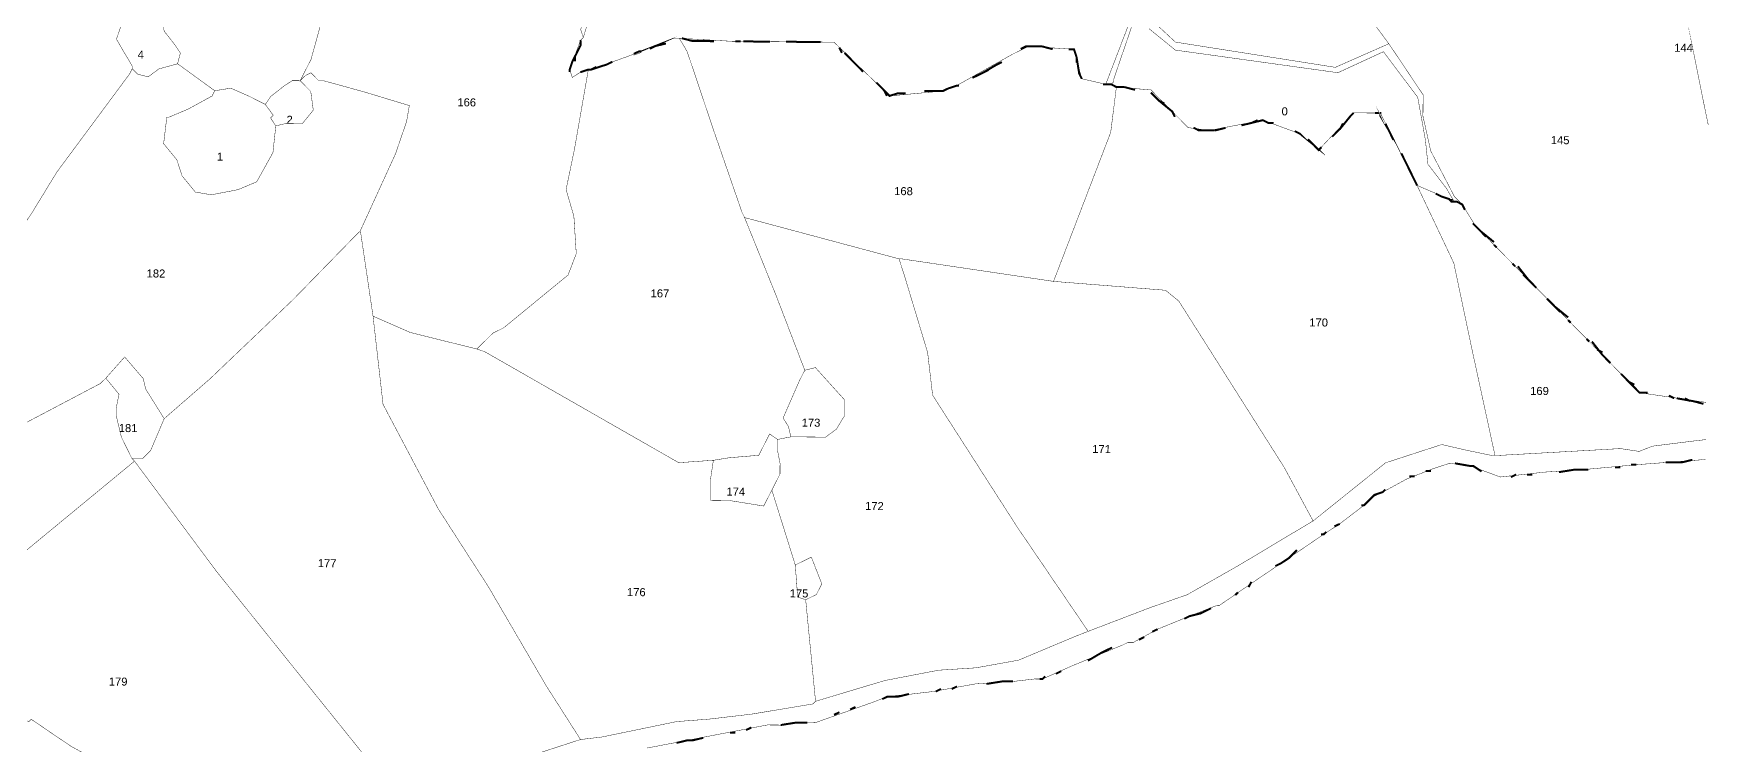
# Model space of a CAD drawing. Header units: metres. Extents: x 326467 to 340077, y 1811030 to 1824953.
# Drawn here: x 337316 to 339854, y 1821742 to 1822821 of the extents above; entities that cross this region are included whole.
import ezdxf

# ---------------------------------------------------------------- set-up
doc = ezdxf.new("R2010")
doc.units = ezdxf.units.M
doc.header["$MEASUREMENT"] = 0
for name, color, linetype in [('SURVEY NO.', 7, 'Continuous'), ('SURVEY PLOT BOUNDARY', 35, 'Continuous'), ('VILLAGE BOUNDARY', 212, 'Continuous')]:
    doc.layers.add(name, color=color, linetype=linetype)
doc.styles.add('PDF Arial', font='arial.ttf')

# ---------------------------------------------------------------- blocks, each defined once
blk = doc.blocks.new('16')
at = {"layer": 'SURVEY PLOT BOUNDARY', "lineweight": 18, "const_width": 0.6064283831244436}
for points in [[(339849.8950355276, 1822176.212782278), (339841.8005542854, 1822175.031147669), (339744.719830804, 1822167.693664915), (339663.8087860547, 1822160.231405474), (339607.1835007244, 1822156.625053091), (339538.3998203037, 1822149.069210321), (339494.0578111234, 1822165.584637342), (339461.7495686447, 1822169.877263784), (339437.4326100167, 1822161.978284309), (339396.883490015, 1822146.117937339), (339360.3455694313, 1822126.183323944), (339344.1134080576, 1822118.221956449), (339331.8925303256, 1822106.186321879), (339295.2922955475, 1822078.165563), (339270.9128542779, 1822062.180439342), (339205.890779603, 1822018.205750815), (339153.0583834513, 1821982.223624442), (339112.4156651726, 1821954.233976), (339108.3731823218, 1821954.265170659), (339067.8240623201, 1821938.40482369), (339019.1589458551, 1821918.563792323), (338982.6210252715, 1821898.629178927), (338974.5361437936, 1821898.691567596), (338966.4201473304, 1821894.710883199), (338889.3643059541, 1821862.95899525), (338844.7415881162, 1821843.086769873), (338832.6142237876, 1821843.180353202), (338800.2435828908, 1821839.386834812), (338743.6183817841, 1821835.780481779), (338678.8458165578, 1821824.150373233), (338646.475175661, 1821820.356854843), (338610.0621361372, 1821816.594530463), (338589.7875761363, 1821808.664356978), (338500.604454655, 1821777.006051708), (338472.3074115943, 1821777.224411725), (338448.0216521754, 1821773.368504666), (338427.8094905926, 1821773.524476013), (338245.6192434661, 1821738.540566396)], [(337312.0982049108, 1821782.134094152), (337372.422697569, 1821741.235455945)], [(338059.5425937575, 1821723.803212871), (338144.6520331791, 1821751.449640385), (338177.0226740759, 1821755.243158774), (338290.397957349, 1821778.628153855), (338338.9383612015, 1821782.296894907), (338403.6796429951, 1821789.883931686), (338496.7803662674, 1821805.338753282), (338500.8540483272, 1821809.350631038), (338606.2068485405, 1821840.884159621), (338687.1802917079, 1821856.432563895), (338743.8055770383, 1821860.038916277), (338808.5780580409, 1821871.669025474), (338893.7498958804, 1821907.40159782), (338914.0244558813, 1821915.331771305), (339007.2811751987, 1821951.001954982), (339064.0312580151, 1821970.780681254), (339141.1806970185, 1822014.661786452), (339254.8991715909, 1822082.520578112), (339364.7311593577, 1822170.625926514), (339449.8406830028, 1822198.272353378), (339486.1601248997, 1822189.905460509), (339526.5220496473, 1822181.50737298), (339530.564532498, 1822181.476178321), (339720.6523816246, 1822192.139265421), (339748.9182254763, 1822187.877832987), (339769.1927854771, 1822195.808006472), (339829.8916686436, 1822203.426237262), (339850.1233297169, 1822205.7971842), (339829.8916686436, 1822203.426237262), (339769.1927854771, 1822195.808006472), (339748.9182254763, 1822187.877832987), (339720.6523816246, 1822192.139265421), (339530.564532498, 1822181.476178321), (339495.4305769703, 1822343.479907885), (339468.1319085984, 1822473.076585225), (339412.4426844124, 1822590.762488907), (339460.7958930107, 1822570.17279546), (339464.8070924288, 1822566.098529035), (339468.8494910559, 1822566.067335025), (339480.9456561755, 1822561.93067928), (339500.9082240861, 1822529.430128601), (339749.6046087247, 1822276.825510371), (339850.5578331903, 1822262.104028617), (339749.6046087247, 1822276.825510371), (339500.9082240861, 1822529.430128601), (339480.9456561755, 1822561.93067928), (339468.911889474, 1822574.153479858), (339433.0604357125, 1822643.166458972), (339421.3387453249, 1822695.819983063), (339421.588338997, 1822728.164562394), (339369.6294364742, 1822805.388464329), (339333.6219873176, 1822854.186165585)], [(339814.8585777085, 1822874.732482395), (339849.8989356091, 1822700.599535582), (339853.7992054932, 1822682.15002848), (339849.8989356091, 1822700.599535582), (339814.8585777085, 1822874.732482395)], [(337765.3143456048, 1822886.504903476), (337736.2061224596, 1822781.603296444), (337719.7867658317, 1822749.383494451), (337707.6594857267, 1822749.47707713), (337695.4698072037, 1822741.484514976), (337675.1328487848, 1822725.468196658), (337666.9543696799, 1822713.401368079), (337642.7934070971, 1822725.717750685), (337614.5899616634, 1822738.065327951), (337590.3042022445, 1822734.209420892), (337534.0221082134, 1822775.076865089), (337538.1893036766, 1822791.217960745), (337530.1981040495, 1822803.409566013), (337514.1843377888, 1822823.749789657)], [(338144.8661439011, 1822826.969628698), (338148.8149442513, 1822814.809133216), (338144.7413464151, 1822810.797254809), (338128.2283921601, 1822766.448235568), (338132.1772773839, 1822754.287823659), (338144.3669559069, 1822762.280385813), (338156.5254352208, 1822766.229875551), (338135.3772973673, 1822645.093674408), (338122.782029127, 1822584.541170841), (338134.5973171417, 1822544.016863999), (338138.2030104162, 1822487.382571287), (338125.8260524154, 1822455.131575285), (338028.1837431716, 1822375.018789037), (338011.9515817979, 1822367.057421543), (337987.5098263338, 1822342.986152402), (337886.6362136739, 1822368.024443639), (337830.2293228067, 1822392.719598171), (337811.0155359127, 1822522.253886842), (337864.4720011185, 1822639.097545116), (337881.0160703588, 1822687.489637424), (337885.2457484637, 1822711.716877262), (337816.6803782826, 1822732.462542057), (337756.1686903702, 1822749.102745765), (337748.0838088923, 1822749.165134435), (337736.0501264145, 1822761.387934362), (337727.9340457276, 1822757.407250615), (337719.7867658317, 1822749.383494451), (337736.2061224596, 1822781.603296444), (337765.3143456048, 1822886.504903476)], [(338953.9141929761, 1822893.506078281), (339046.2349353729, 1822807.884005244), (339288.5000814854, 1822769.624697323), (339369.6294364742, 1822805.388464329), (339421.588338997, 1822728.164562394), (339421.3387453249, 1822695.819983063), (339433.0604357125, 1822643.166458972), (339468.911889474, 1822574.153479858), (339480.9456561755, 1822561.93067928), (339468.8494910559, 1822566.067335025), (339456.8782069961, 1822586.376279785), (339428.8619568166, 1822622.982291549), (339425.1003510708, 1822659.401137306), (339413.4722583101, 1822724.183878646), (339361.451041593, 1822793.321635099), (339292.4800816945, 1822761.50735848), (339046.1413377458, 1822795.754787995), (339005.9666089023, 1822828.411394245)], [(338985.9104433646, 1822848.782727674), (338952.8222200103, 1822751.998459485), (338952.7910208013, 1822747.955387068), (338948.7173387415, 1822743.943509311), (338940.6324572637, 1822744.00589798), (338977.7631634687, 1822840.758971511)], [(339333.6219873176, 1822854.186165585), (339369.6294364742, 1822805.388464329), (339288.5000814854, 1822769.624697323), (339046.2349353729, 1822807.884005244), (338953.9141929761, 1822893.506078281)], [(338977.7631634687, 1822840.758971511), (338940.6324572637, 1822744.00589798), (338904.3130153668, 1822752.372790849), (338892.5289265612, 1822796.940170108), (338823.8387595439, 1822801.513545237), (338799.4905174833, 1822789.571493995), (338714.2250820166, 1822741.7097044), (338693.9505220157, 1822733.779530915), (338613.0394772665, 1822726.317271473), (338528.7724164886, 1822807.833799201), (338431.7540072016, 1822808.58246193), (338375.1600053039, 1822809.019181314), (338294.3425581817, 1822813.686139122), (338286.2576767039, 1822813.748527791), (338237.5924760152, 1822793.907497074), (338160.5679180716, 1822766.198680891), (338156.5254352208, 1822766.229875551), (338144.3669559069, 1822762.280385813), (338132.1772773839, 1822754.287823659), (338128.2283921601, 1822766.448235568), (338144.7413464151, 1822810.797254809), (338148.8149442513, 1822814.809133216), (338173.6935735152, 1822895.483499759)], [(339005.9666089023, 1822828.411394245), (339046.1413377458, 1822795.754787995), (339292.4800816945, 1822761.50735848), (339361.451041593, 1822793.321635099), (339413.4722583101, 1822724.183878646), (339425.1003510708, 1822659.401137306), (339428.8619568166, 1822622.982291549), (339456.8782069961, 1822586.376279785), (339468.8494910559, 1822566.067335025), (339464.8070924288, 1822566.098529035), (339460.7958930107, 1822570.17279546), (339412.4426844124, 1822590.762488907), (339356.6909769347, 1822700.362164182), (339316.2666537691, 1822700.674106878), (339263.2782615721, 1822644.476618423), (339235.1684137656, 1822668.953412938), (339178.730407913, 1822689.605494404), (339097.7569647457, 1822674.05709013), (339065.4487222669, 1822678.349716573), (339009.2914250719, 1822735.389450435), (338956.7710210104, 1822739.838048226), (338948.7173387415, 1822743.943509311), (338952.7910208013, 1822747.955387068), (338952.8222200103, 1822751.998459485), (338985.9104433646, 1822848.782727674)], [(337313.9836579479, 1822550.34929994), (337350.8334863981, 1822610.714638149), (337461.1335465239, 1822759.466072146), (337465.238343569, 1822767.521022969), (337473.2608266289, 1822759.372489467), (337489.3993903755, 1822755.204639713), (337505.6626667347, 1822767.209080274), (337534.0221082134, 1822775.076865089), (337590.3042022445, 1822734.209420892), (337586.1993209757, 1822726.154470719), (337549.6614846157, 1822706.219856673), (337521.270843928, 1822694.308999441), (337517.2283610772, 1822694.340194101), (337517.1971618682, 1822690.297121684), (337512.8739703599, 1822653.940663947), (337532.8989366886, 1822629.526258101), (337540.7966229123, 1822605.205434933), (337560.8215892409, 1822580.791029088), (337585.0449502418, 1822576.560791314), (337625.5316718255, 1822584.334993451), (337653.9223125132, 1822596.245850683), (337678.5200640224, 1822640.532481906), (337682.8745389634, 1822680.932011409), (337699.0754169045, 1822684.850307137), (337723.330061338, 1822684.66314113), (337739.6557361152, 1822704.753726524), (337735.8317319513, 1822733.086427448), (337719.7867658317, 1822749.383494451), (337727.9340457276, 1822757.407250615), (337736.0501264145, 1822761.387934362), (337748.0838088923, 1822749.165134435), (337756.1686903702, 1822749.102745765), (337816.6803782826, 1822732.462542057), (337885.2457484637, 1822711.716877262), (337881.0160703588, 1822687.489637424), (337864.4720011185, 1822639.097545116), (337811.0155359127, 1822522.253886842), (337709.1436327876, 1822417.913860106), (337582.8922041693, 1822297.588710362), (337513.7028491577, 1822237.472842605), (337485.7490822699, 1822282.165082776), (337481.8313962552, 1822298.368567101), (337453.7840310904, 1822330.931505798), (337425.2373943575, 1822298.805286485), (337417.0901144616, 1822290.781530321), (337250.6640399236, 1822203.11281773)], [(337250.6640399236, 1822203.11281773), (337417.0901144616, 1822290.781530321), (337425.2373943575, 1822298.805286485), (337445.2623606862, 1822274.390880639), (337441.0638811404, 1822254.206628993), (337440.9702835133, 1822242.077411744), (337448.805571319, 1822209.670443744), (337464.7257406025, 1822177.201087075), (337468.7369400206, 1822173.126820649), (337293.7891957283, 1822028.917567121)]]:
    blk.add_lwpolyline(points, dxfattribs=at)
for points in [[(337449.7550480855, 1822856.593477041), (337449.5990520403, 1822836.378114959), (337441.3269746584, 1822812.181984906), (337465.2695427781, 1822771.564095386), (337465.238343569, 1822767.521022969), (337461.1335465239, 1822759.466072146), (337350.8334863981, 1822610.714638149), (337313.9836579479, 1822550.34929994), (337297.6266990881, 1822526.215558556), (337289.6354152373, 1822538.407164474), (337253.8775597528, 1822619.549445061), (337182.2368822006, 1822765.661549422), (337126.6724548507, 1822899.519742769), (337034.0085205047, 1822940.667935003), (336868.9864110226, 1823034.937565371), (336995.5185489485, 1823191.650451736), (336999.5921467846, 1823195.662330143), (337027.7331938001, 1823175.228608044), (337188.7753024232, 1823089.076232294), (337200.9025825282, 1823088.982649616), (337269.1247614101, 1823023.763188242), (337389.4929538453, 1822905.57826008)], [(338235.4844289975, 1823044.609265121), (338202.5210031293, 1822963.99737082), (338173.6935735152, 1822895.483499759), (338148.8149442513, 1822814.809133216), (338144.8661439011, 1822826.969628698), (338210.9489916827, 1823008.408779381), (338239.5892260427, 1823052.664215944), (338243.6317088934, 1823052.633021285)], [(337465.238343569, 1822767.521022969), (337465.2695427781, 1822771.564095386), (337441.3269746584, 1822812.181984906), (337449.5990520403, 1822836.378114959), (337449.7550480855, 1822856.593477041), (337482.1568881912, 1822864.430067847), (337502.337850565, 1822860.231024083), (337514.1843377888, 1822823.749789657), (337530.1981040495, 1822803.409566013), (337538.1893036766, 1822791.217960745), (337534.0221082134, 1822775.076865089), (337505.6626667347, 1822767.209080274), (337489.3993903755, 1822755.204639713), (337473.2608266289, 1822759.372489467)], [(338459.6007614901, 1822226.130311502), (338463.5184475048, 1822209.926827177), (338443.275086713, 1822206.039726108), (338431.2102050261, 1822214.21945362), (338414.7908483982, 1822181.999651627), (338370.2929273964, 1822178.299715916), (338346.0070837538, 1822174.443809507), (338293.4242812742, 1822170.806262465), (337999.6059072298, 1822338.849497307), (337987.5098263338, 1822342.986152402), (338011.9515817979, 1822367.057421543), (338028.1837431716, 1822375.018789037), (338125.8260524154, 1822455.131575285), (338138.2030104162, 1822487.382571287), (338134.5973171417, 1822544.016863999), (338122.782029127, 1822584.541170841), (338135.3772973673, 1822645.093674408), (338156.5254352208, 1822766.229875551), (338160.5679180716, 1822766.198680891), (338237.5924760152, 1822793.907497074), (338286.2576767039, 1822813.748527791), (338294.3425581817, 1822813.686139122), (338306.3138422415, 1822793.377194362), (338345.8333883455, 1822675.816151591), (338389.3329346585, 1822550.137769979), (338393.3130190912, 1822542.020430487), (338440.9173617994, 1822424.396915474), (338484.5105899631, 1822310.847750461), (338476.3009116492, 1822294.737849465), (338451.609561863, 1822238.32191677)], [(338375.1600053039, 1822809.019181314), (338431.7540072016, 1822808.58246193), (338528.7724164886, 1822807.833799201), (338613.0394772665, 1822726.317271473), (338693.9505220157, 1822733.779530915), (338714.2250820166, 1822741.7097044), (338799.4905174833, 1822789.571493995), (338823.8387595439, 1822801.513545237), (338892.5289265612, 1822796.940170108), (338904.3130153668, 1822752.372790849), (338940.6324572637, 1822744.00589798), (338948.7173387415, 1822743.943509311), (338956.7710210104, 1822739.838048226), (338948.1557529791, 1822671.168205817), (338861.5175516655, 1822445.411145678), (338631.3484864489, 1822479.533798504), (338627.3060878218, 1822479.564992514), (338409.4514986142, 1822537.852581382), (338393.3130190912, 1822542.020430487), (338389.3329346585, 1822550.137769979), (338345.8333883455, 1822675.816151591), (338306.3138422415, 1822793.377194362), (338294.3425581817, 1822813.686139122)], [(337682.8745389634, 1822680.932011409), (337674.8832551126, 1822693.123617328), (337678.9568529488, 1822697.135495734), (337666.9543696799, 1822713.401368079), (337675.1328487848, 1822725.468196658), (337695.4698072037, 1822741.484514976), (337707.6594857267, 1822749.47707713), (337719.7867658317, 1822749.383494451), (337735.8317319513, 1822733.086427448), (337739.6557361152, 1822704.753726524), (337723.330061338, 1822684.66314113), (337699.0754169045, 1822684.850307137)], [(339412.4426844124, 1822590.762488907), (339468.1319085984, 1822473.076585225), (339495.4305769703, 1822343.479907885), (339530.564532498, 1822181.476178321), (339526.5220496473, 1822181.50737298), (339486.1601248997, 1822189.905460509), (339449.8406830028, 1822198.272353378), (339364.7311593577, 1822170.625926514), (339254.8991715909, 1822082.520578112), (339211.056349755, 1822163.725163795), (339051.2934087019, 1822415.643508615), (339031.2060439552, 1822431.971769628), (338861.5175516655, 1822445.411145678), (338948.1557529791, 1822671.168205817), (338956.7710210104, 1822739.838048226), (339009.2914250719, 1822735.389450435), (339065.4487222669, 1822678.349716573), (339097.7569647457, 1822674.05709013), (339178.730407913, 1822689.605494404), (339235.1684137656, 1822668.953412938), (339263.2782615721, 1822644.476618423), (339316.2666537691, 1822700.674106878), (339356.6909769347, 1822700.362164182)], [(337521.270843928, 1822694.308999441), (337549.6614846157, 1822706.219856673), (337586.1993209757, 1822726.154470719), (337590.3042022445, 1822734.209420892), (337614.5899616634, 1822738.065327951), (337642.7934070971, 1822725.717750685), (337666.9543696799, 1822713.401368079), (337678.9568529488, 1822697.135495734), (337674.8832551126, 1822693.123617328), (337682.8745389634, 1822680.932011409), (337678.5200640224, 1822640.532481906), (337653.9223125132, 1822596.245850683), (337625.5316718255, 1822584.334993451), (337585.0449502418, 1822576.560791314), (337560.8215892409, 1822580.791029088), (337540.7966229123, 1822605.205434933), (337532.8989366886, 1822629.526258101), (337512.8739703599, 1822653.940663947), (337517.1971618682, 1822690.297121684), (337517.2283610772, 1822694.340194101)], [(338914.0244558813, 1821915.331771305), (338893.7498958804, 1821907.40159782), (338808.5780580409, 1821871.669025474), (338743.8055770383, 1821860.038916277), (338687.1802917079, 1821856.432563895), (338606.2068485405, 1821840.884159621), (338500.8540483272, 1821809.350631038), (338485.8698559643, 1821963.112244422), (338502.102017338, 1821971.073611916), (338510.311695652, 1821987.183512913), (338502.3828102192, 1822007.461263664), (338494.4539247865, 1822027.739014414), (338470.1057669495, 1822015.796962523), (338434.5974202637, 1822129.283738867), (338446.9118956228, 1822153.448590686), (338447.0366924588, 1822169.620880351), (338443.1502898769, 1822189.867436443), (338443.275086713, 1822206.039726108), (338463.5184475048, 1822209.926827177), (338491.8154905655, 1822209.70846716), (338516.0700507754, 1822209.521301802), (338532.3334113582, 1822221.525741713), (338544.6166875082, 1822241.647521116), (338544.8038834123, 1822265.906039838), (338500.7114679042, 1822314.766046189), (338484.5105899631, 1822310.847750461), (338440.9173617994, 1822424.396915474), (338393.3130190912, 1822542.020430487), (338409.4514986142, 1822537.852581382), (338627.3060878218, 1822479.564992514), (338635.2037740455, 1822455.244169347), (338670.6808372987, 1822337.714321236), (338678.2665314322, 1822272.962773905), (338806.0956205148, 1822073.853924525)], [(337830.2293228067, 1822392.719598171), (337845.3695118646, 1822259.173431093), (337929.0437870211, 1822100.838443231), (338004.9452576636, 1821982.996651775), (338092.7244140889, 1821832.716614086), (338144.6520331791, 1821751.449640385), (338059.5425937575, 1821723.803212871), (337974.2146749992, 1821667.855194869), (337840.6896285613, 1821652.712315969), (337848.8681076663, 1821664.779144549), (337861.2761813024, 1821701.073297841), (337837.0528203015, 1821705.303535615), (337825.0190535999, 1821717.526336193), (337716.9030223294, 1821851.78997069), (337592.7731405746, 1822006.393829482), (337468.7369400206, 1822173.126820649), (337464.7257406025, 1822177.201087075), (337480.8954193346, 1822177.076310386), (337493.1162970666, 1822189.111944957), (337513.7028491577, 1822237.472842605), (337582.8922041693, 1822297.588710362), (337709.1436327876, 1822417.913860106), (337811.0155359127, 1822522.253886842)], [(338627.3060878218, 1822479.564992514), (338631.3484864489, 1822479.533798504), (338861.5175516655, 1822445.411145678), (339031.2060439552, 1822431.971769628), (339051.2934087019, 1822415.643508615), (339211.056349755, 1822163.725163795), (339254.8991715909, 1822082.520578112), (339141.1806970185, 1822014.661786452), (339064.0312580151, 1821970.780681254), (339007.2811751987, 1821951.001954982), (338914.0244558813, 1821915.331771305), (338806.0956205148, 1822073.853924525), (338678.2665314322, 1822272.962773905), (338670.6808372987, 1822337.714321236), (338635.2037740455, 1822455.244169347)], [(337999.6059072298, 1822338.849497307), (338293.4242812742, 1822170.806262465), (338346.0070837538, 1822174.443809507), (338341.7462906635, 1822146.173496602), (338341.4966969914, 1822113.828917271), (338369.793740052, 1822113.610557254), (338422.2829449046, 1822105.118887047), (338434.5974202637, 1822129.283738867), (338470.1057669495, 1822015.796962523), (338473.7737750683, 1821967.248899517), (338485.8698559643, 1821963.112244422), (338500.8540483272, 1821809.350631038), (338496.7803662674, 1821805.338753282), (338403.6796429951, 1821789.883931686), (338338.9383612015, 1821782.296894907), (338290.397957349, 1821778.628153855), (338177.0226740759, 1821755.243158774), (338144.6520331791, 1821751.449640385), (338092.7244140889, 1821832.716614086), (338004.9452576636, 1821982.996651775), (337929.0437870211, 1822100.838443231), (337845.3695118646, 1822259.173431093), (337830.2293228067, 1822392.719598171), (337886.6362136739, 1822368.024443639), (337987.5098263338, 1822342.986152402)], [(337480.8954193346, 1822177.076310386), (337464.7257406025, 1822177.201087075), (337448.805571319, 1822209.670443744), (337440.9702835133, 1822242.077411744), (337441.0638811404, 1822254.206628993), (337445.2623606862, 1822274.390880639), (337425.2373943575, 1822298.805286485), (337453.7840310904, 1822330.931505798), (337481.8313962552, 1822298.368567101), (337485.7490822699, 1822282.165082776), (337513.7028491577, 1822237.472842605), (337493.1162970666, 1822189.111944957)], [(338532.3334113582, 1822221.525741713), (338516.0700507754, 1822209.521301802), (338491.8154905655, 1822209.70846716), (338463.5184475048, 1822209.926827177), (338443.275086713, 1822206.039726108), (338463.5184475048, 1822209.926827177), (338459.6007614901, 1822226.130311502), (338451.609561863, 1822238.32191677), (338476.3009116492, 1822294.737849465), (338484.5105899631, 1822310.847750461), (338500.7114679042, 1822314.766046189), (338544.8038834123, 1822265.906039838), (338544.6166875082, 1822241.647521116)], [(338434.5974202637, 1822129.283738867), (338422.2829449046, 1822105.118887047), (338369.793740052, 1822113.610557254), (338341.4966969914, 1822113.828917271), (338341.7462906635, 1822146.173496602), (338346.0070837538, 1822174.443809507), (338370.2929273964, 1822178.299715916), (338414.7908483982, 1822181.999651627), (338431.2102050261, 1822214.21945362), (338443.275086713, 1822206.039726108), (338443.1502898769, 1822189.867436443), (338447.0366924588, 1822169.620880351), (338446.9118956228, 1822153.448590686)], [(337716.9030223294, 1821851.78997069), (337825.0190535999, 1821717.526336193), (337808.5373821277, 1821677.220304494), (337796.2229067686, 1821653.055452674), (337711.1757815415, 1821633.495170643), (337670.6890599578, 1821625.720968506), (337650.476898375, 1821625.876939854), (337630.2647367922, 1821626.032911202), (337569.6906504618, 1821634.586970078), (337537.4448064011, 1821646.965741353), (337477.0891145339, 1821683.821307144), (337372.422697569, 1821741.235455945), (337312.0982049108, 1821782.134094152), (337308.0246070746, 1821778.122215745), (337275.8722764173, 1821802.63020492), (337267.7562799541, 1821798.649520523), (337243.6888307747, 1821823.095121028), (337243.7512291927, 1821831.181265861), (337215.5477837591, 1821843.528843127), (337179.4467363255, 1821880.19724291), (337139.209608414, 1821904.767620104), (337293.7891957283, 1822028.917567121), (337468.7369400206, 1822173.126820649), (337592.7731405746, 1822006.393829482)], [(338502.102017338, 1821971.073611916), (338485.8698559643, 1821963.112244422), (338473.7737750683, 1821967.248899517), (338470.1057669495, 1822015.796962523), (338494.4539247865, 1822027.739014414), (338502.3828102192, 1822007.461263664), (338510.311695652, 1821987.183512913)]]:
    blk.add_lwpolyline(points, close=True, dxfattribs=at)
at = {"layer": 'VILLAGE BOUNDARY', "lineweight": 50, "const_width": 3.032141915622218}
for points in [[(338225.4339967013, 1822789.958007336), (338233.5500773881, 1822793.938691084), (338237.5924760152, 1822793.907497074), (338257.8670360161, 1822801.837670559), (338249.7509553292, 1822797.856986812)], [(338144.7413464151, 1822810.797254809), (338144.6789479971, 1822802.711109977), (338132.364472638, 1822778.546258157), (338128.2283921601, 1822766.448235568), (338128.1971929511, 1822762.405163151)], [(338274.0679981808, 1822805.755965637), (338257.8670360161, 1822801.837670559)], [(338298.3849568088, 1822813.654945112), (338314.5235205555, 1822809.487095358), (338338.7780807654, 1822809.29993), (338346.8629622433, 1822809.237541331)], [(338322.6084020333, 1822809.424706689), (338314.5235205555, 1822809.487095358)], [(338379.202403931, 1822808.987987305), (338387.2872854089, 1822808.925598636)], [(338415.5843284695, 1822808.707238619), (338391.329684036, 1822808.894404626)], [(338407.4994469917, 1822808.769627288), (338415.5843284695, 1822808.707238619), (338431.7540072016, 1822808.58246193)], [(338456.0086516352, 1822808.395295923), (338472.1783303673, 1822808.270519235), (338500.4753734279, 1822808.052159218), (338508.5602549058, 1822807.989770549)], [(338484.3056104722, 1822808.176936556), (338476.220813218, 1822808.239324575)], [(338536.7948995484, 1822799.685265699), (338540.7748997574, 1822791.567926857)], [(338560.8622645041, 1822775.239665844), (338544.8172983846, 1822791.536732847)], [(338811.6802802299, 1822797.564055499), (338819.7962766931, 1822801.544739896), (338823.8387595439, 1822801.513545237), (338844.0509211267, 1822801.357573889), (338835.9660396489, 1822801.419962558)], [(338860.1894006497, 1822797.189724784), (338844.0509211267, 1822801.357573889)], [(338884.4440450833, 1822797.002558777), (338892.5289265612, 1822796.940170108), (338896.4777275612, 1822784.779758849), (338900.3329309341, 1822760.490130342), (338904.3130153668, 1822752.372790849)], [(338136.4692696831, 1822786.60120898), (338136.4068712651, 1822778.515064148)], [(338144.3669559069, 1822762.280385813), (338156.5254352208, 1822766.229875551), (338160.5679180716, 1822766.198680891), (338184.8848766995, 1822774.097660366), (338193.0009573864, 1822778.078344114)], [(338168.6839145348, 1822770.179365288), (338160.5679180716, 1822766.198680891)], [(338556.8510650861, 1822779.31393227), (338560.8622645041, 1822775.239665844), (338572.895946982, 1822763.016865916)], [(338738.5732398536, 1822753.651756291), (338754.8054012274, 1822761.613123786), (338775.1111604372, 1822773.586369687), (338783.2272411241, 1822777.567053434)], [(338762.9214819142, 1822765.593807533), (338754.8054012274, 1822761.613123786)], [(338896.4153291432, 1822776.693614017), (338896.4777275612, 1822784.779758849)], [(338592.9833117287, 1822746.688604903), (338605.0169942066, 1822734.465804975), (338613.0394772665, 1822726.317271473), (338625.1979565804, 1822730.266761211), (338637.325320909, 1822730.173177882)], [(338718.2674806437, 1822741.67851039), (338714.2250820166, 1822741.7097044), (338702.0666027027, 1822737.760214662)], [(338936.5900586366, 1822744.03709199), (338940.6324572637, 1822744.00589798), (338944.6749401144, 1822743.974703321), (338948.7173387415, 1822743.943509311), (338956.7710210104, 1822739.838048226), (338968.8983011153, 1822739.744465547), (338960.8134196374, 1822739.806854216)], [(338985.036864862, 1822735.576615793), (338968.8983011153, 1822739.744465547)], [(338608.9970786393, 1822726.348465483), (338605.0169942066, 1822734.465804975)], [(338665.6534789551, 1822733.997890932), (338677.7808432837, 1822733.904307603), (338693.9505220157, 1822733.779530915), (338702.0666027027, 1822737.760214662), (338693.9505220157, 1822733.779530915)], [(339009.2602258629, 1822731.346378019), (339021.2939083408, 1822719.123578091), (339041.3812730875, 1822702.795317078), (339045.3613575202, 1822694.677977586)], [(339029.3475906096, 1822715.018117006), (339021.2939083408, 1822719.123578091)], [(339146.3285678072, 1822681.768903598), (339162.5294457483, 1822685.687199326), (339178.730407913, 1822689.605494404), (339186.7840901819, 1822685.500033319), (339194.8688874361, 1822685.437645299)], [(339170.6455264352, 1822689.667883073), (339162.5294457483, 1822685.687199326)], [(339283.6464192001, 1822664.536009157), (339295.8672969321, 1822676.571643728), (339312.1930559329, 1822696.662228471), (339316.2666537691, 1822700.674106878)], [(339348.6060954568, 1822700.424552851), (339356.6909769347, 1822700.362164182), (339356.6597777256, 1822696.319091766), (339368.6310617855, 1822676.010147005), (339364.6510615764, 1822684.127485848)], [(339073.5335195211, 1822678.287328553), (339081.58720179, 1822674.181867468), (339097.7569647457, 1822674.05709013), (339105.8418462236, 1822673.99470146), (339097.7569647457, 1822674.05709013)], [(339122.0427241646, 1822677.912997189), (339105.8418462236, 1822673.99470146)], [(339227.1148157204, 1822673.058873374), (339235.1684137656, 1822668.953412938), (339255.2557785123, 1822652.625151925), (339247.2333796762, 1822660.773684777)], [(339299.9721782009, 1822684.626593901), (339295.8672969321, 1822676.571643728)], [(339376.5911464273, 1822659.775468671), (339368.6310617855, 1822676.010147005)], [(339267.3519436319, 1822648.48849618), (339263.2782615721, 1822644.476618423), (339255.2557785123, 1822652.625151925)], [(339388.5624304871, 1822639.46652391), (339396.5225151288, 1822623.231845576), (339408.4625999797, 1822598.879828399), (339412.4426844124, 1822590.762488907)], [(339400.5025995616, 1822615.114506084), (339396.5225151288, 1822623.231845576)], [(339440.646129846, 1822578.414911641), (339448.6997278911, 1822574.309451205), (339460.7958930107, 1822570.17279546), (339464.8070924288, 1822566.098529035), (339468.8494910559, 1822566.067335025), (339472.8919739067, 1822566.036140365), (339480.9456561755, 1822561.93067928), (339484.9256563846, 1822553.813340438)], [(339464.8382916378, 1822570.141601451), (339464.8070924288, 1822566.098529035), (339468.8494910559, 1822566.067335025)], [(339496.8969404444, 1822533.504395677), (339500.9082240861, 1822529.430128601), (339508.9306222724, 1822521.281511526), (339529.0179870191, 1822504.953250512)], [(339516.9531053322, 1822513.132978024), (339508.9306222724, 1822521.281511526)], [(339532.9980714518, 1822496.83591102), (339528.98678781, 1822500.910178096)], [(339557.0654364076, 1822472.390311165), (339561.0767200493, 1822468.316044089)], [(339581.132885587, 1822447.944710659), (339565.1191186764, 1822468.284850079)], [(339573.1104025271, 1822456.093244161), (339581.132885587, 1822447.944710659), (339593.1665680649, 1822435.721910732)], [(339609.2114499608, 1822419.424844378), (339621.2451324387, 1822407.20204445), (339641.3324971854, 1822390.873783437)], [(339629.2676154985, 1822399.053510948), (339621.2451324387, 1822407.20204445)], [(339645.3125816181, 1822382.756443945), (339641.3012979764, 1822386.830711021)], [(339669.3799465739, 1822358.310844089), (339673.3912302157, 1822354.236577013)], [(339705.4810782312, 1822321.642443656), (339693.4473957533, 1822333.865243584), (339677.4336288428, 1822354.205383004)], [(339685.4249126936, 1822342.013777086), (339693.4785949624, 1822337.908316)], [(339721.5259601272, 1822305.345377302), (339733.5597268287, 1822293.122576725), (339749.6046087247, 1822276.825510371), (339753.6470915754, 1822276.794315711), (339761.7318888297, 1822276.731927692)], [(339741.6133248739, 1822289.017116289), (339733.5597268287, 1822293.122576725)], [(339794.0402155321, 1822272.4393006), (339802.0938135773, 1822268.333840164)], [(339846.4982211756, 1822259.904557976), (339830.3596574289, 1822264.072407731), (339806.136296428, 1822268.302645504)], [(339818.2635765329, 1822268.209062826), (339826.3172588018, 1822264.10360174)], [(339433.3589279569, 1822157.966406552), (339425.2740464791, 1822158.028795221)], [(339510.1651756611, 1822157.373715171), (339498.1002939742, 1822165.553442682), (339494.0578111234, 1822165.584637342), (339469.8344501225, 1822169.814875115)], [(339671.8936675326, 1822160.169016805), (339663.8087860547, 1822160.231405474), (339651.6815059498, 1822160.324988152), (339627.3956623072, 1822156.469081743)], [(339720.4339871614, 1822163.837758506), (339712.3491899073, 1822163.900146525)], [(339744.719830804, 1822167.693664915), (339736.6349493262, 1822167.756053584)], [(339829.6732741804, 1822175.124730347), (339813.4723962393, 1822171.206434619), (339789.2177518058, 1822171.393600626)], [(339364.4191672674, 1822130.19520235), (339360.3455694313, 1822126.183323944), (339348.1870901174, 1822122.233834206), (339344.1134080576, 1822118.221956449), (339331.8925303256, 1822106.186321879), (339327.8501316984, 1822106.217515888)], [(339409.0419693289, 1822150.067427077), (339400.9570878511, 1822150.129815746)], [(339562.6855797226, 1822152.92511738), (339554.5694990358, 1822148.944433633)], [(339586.9401399326, 1822152.737952023), (339578.8553426783, 1822152.800340042)], [(339274.9865363376, 1822066.192317099), (339270.9128542779, 1822062.180439342), (339266.8704556507, 1822062.211633352)], [(339295.2922955475, 1822078.165563), (339287.1762148606, 1822074.184879253)], [(339230.3013358581, 1822038.23394754), (339218.080458126, 1822026.198312969), (339205.890779603, 1822018.205750815), (339197.7746989162, 1822014.225067068)], [(339161.2056633472, 1821990.247380606), (339157.1007820783, 1821982.192430433)], [(339140.8687049283, 1821974.231062288), (339136.7950228685, 1821970.219184532)], [(339100.2571858586, 1821950.284486262), (339084.0250244848, 1821942.323118768), (339067.8240623201, 1821938.40482369), (339059.7080658568, 1821934.424139292)], [(338998.8531866453, 1821906.590546421), (338990.7371059583, 1821902.609862674)], [(339019.1589458551, 1821918.563792323), (339011.0428651682, 1821914.583108576)], [(338950.2191851657, 1821890.792588121), (338933.9870237919, 1821882.831220626), (338913.681264582, 1821870.857974725)], [(338873.1321445803, 1821854.997627755), (338865.0161481171, 1821851.016943358)], [(338691.0042958718, 1821828.099862971), (338682.8882994086, 1821824.119178574)], [(338715.2901395144, 1821831.95576938), (338707.1740588275, 1821827.975085633)], [(338800.2435828908, 1821839.386834812), (338784.0739041588, 1821839.5116115), (338759.7880605162, 1821835.655705091)], [(338848.8151859523, 1821847.09864828), (338844.7415881162, 1821843.086769873), (338840.6991052654, 1821843.117964533)], [(338561.4281346576, 1821800.796572162), (338553.3120539707, 1821796.815888415)], [(338642.4327770339, 1821820.388048853), (338626.2318148692, 1821816.469753775), (338610.0621361372, 1821816.594530463), (338601.9460554502, 1821812.613846716)], [(338488.4771745501, 1821777.099634386), (338472.3074115943, 1821777.224411725), (338448.0216521754, 1821773.368504666)], [(338537.111091806, 1821792.897593337), (338528.9950953427, 1821788.91690894)], [(338330.6350852605, 1821754.057776661), (338314.4342073194, 1821750.139480933), (338306.3493258416, 1821750.201869602), (338290.1483636768, 1821746.283574524)], [(338379.206688322, 1821761.769590129), (338371.1218068441, 1821761.831978798)], [(338403.52364695, 1821769.668569604), (338395.4075662631, 1821765.687885857)]]:
    blk.add_lwpolyline(points, dxfattribs=at)
at = {"layer": 'SURVEY NO.', "char_height": 12.12856766248887, "attachment_point": 7, "rotation": 359.5578739789213, "style": 'PDF Arial'}
for s, insert in [('4', (337473.4426680119, 1822782.937121487)), ('144', (339802.1019595519, 1822793.270814268)), ('166', (337958.004159446, 1822710.461578061)), ('2', (337699.0700630334, 1822684.156504659)), ('0', (339207.0844955206, 1822696.779476741)), ('145', (339615.0581337138, 1822653.198131612)), ('1', (337593.5300675659, 1822628.364541578)), ('168', (338619.9646341393, 1822575.96740092)), ('182', (337487.0540951778, 1822451.280321784)), ('167', (338250.8865572198, 1822421.126170729)), ('170', (339249.0864791506, 1822377.03353492)), ('169', (339583.828364355, 1822273.367600268)), ('173', (338479.8075698518, 1822225.280621899)), ('181', (337444.8202172389, 1822217.093980107)), ('171', (338920.1519325154, 1822185.492710286)), ('174', (338365.8083017482, 1822121.034094268)), ('172', (338575.8588030091, 1822099.196630039)), ('177', (337746.4426805299, 1822012.600789072)), ('176', (338215.0528034715, 1821968.5515299)), ('175', (338461.6411410923, 1821966.648679717)), ('179', (337429.7290116267, 1821833.095599008))]:
    blk.add_mtext(s, dxfattribs=dict(at, insert=insert))

msp = doc.modelspace()

# ---------------------------------------------------------------- block references
msp.add_blockref('16', (0, 0))

doc.saveas('drawing.dxf')
